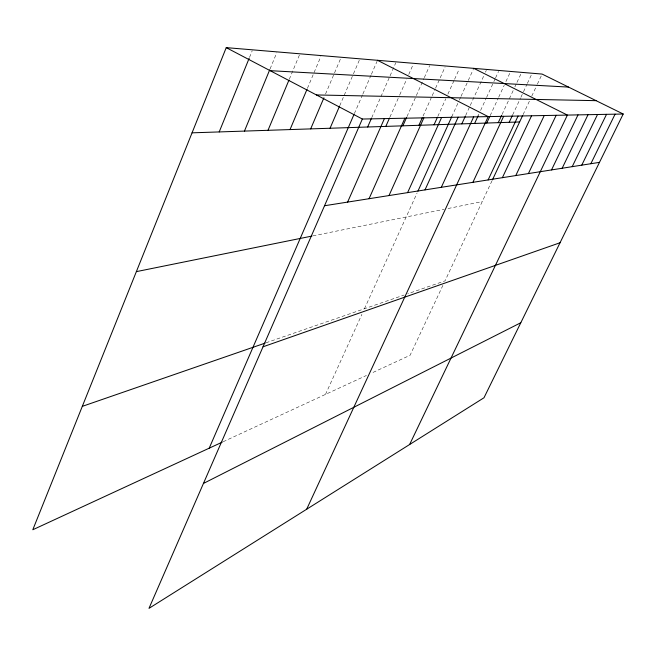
<?xml version="1.0" encoding="UTF-8"?>
<svg xmlns="http://www.w3.org/2000/svg" width="656" height="656" viewBox="0 0 656 656"><rect width="100%" height="100%" fill="white"/><g stroke="black" fill="none" stroke-linecap="round" stroke-linejoin="round"><path stroke-width="0.49" stroke-dasharray="3.28 2.46" d="M249.526 57.392L252.216 50.791M270.1 68.864L276.709 52.841M289.28 79.302L299.53 54.751M307.41 88.371L320.841 56.523M325.532 94.021L340.784 58.204M339.734 105.731L353.043 74.776M353.453 73.833L359.504 59.762M354.363 113.611L362.481 94.907M362.891 93.972L371.001 75.26M371.411 74.325L377.093 61.238M371.731 117.695L389.664 76.752M390.066 75.817L395.773 62.796M389.918 117.121L399.34 95.792M399.75 94.858L406.712 79.097M408.762 74.456L412.854 65.182M406.999 116.563L423.899 78.597M424.317 77.67L429.672 65.625M423.071 116.03L431.804 96.571M432.214 95.645L435.125 89.159M435.543 88.232L445.104 66.92M437.814 116.432L445.785 98.785M447.884 94.144L454.173 80.212M454.6 79.286L459.208 69.069M325.515 394.395L361.915 314.339M364.457 308.746L417.101 192.971M451.705 116.858L458.921 100.999M459.339 100.073L460.619 97.268M461.037 96.342L467.826 81.418M468.253 80.483L473.337 69.29M465.612 115.571L469.835 106.346M470.262 105.419L483.767 75.899M485.456 72.209L486.301 70.364M478.027 116.014L478.88 114.152M480.594 110.438L486.153 98.351M486.58 97.424L493.427 82.549M493.853 81.623L495.132 78.835M495.567 77.9L498.56 71.397M490.147 115.669L498.248 98.162M498.675 97.244L504.218 85.264M505.924 81.574L509.761 73.283M502.078 114.431L513.14 90.651M514.837 86.994L516.543 83.337M516.969 82.426L520.798 74.194M512.664 114.89L520.454 98.236M520.889 97.309L523.045 92.676M523.48 91.758L526.94 84.353M527.375 83.427L531.704 74.169M442.907 285.352L410.074 355.29L371.804 372.985M492.016 180.769L445.014 280.875L407.737 293.773M523.094 114.587L529.581 100.778M531.737 96.17L536.928 85.124M537.362 84.206L541.684 74.997M223.171 441.726L366.401 375.486M266.033 342.793L404.088 295.036M312.871 235.889L444.112 209.305M448.048 208.51L482.242 201.589"/><path stroke-width="0.98" d="M623.2 114.013L362.342 119.031L148.978 608.366L483.989 397.766L623.2 114.013L542.118 74.079L226.238 47.634L32.8 529.753L222.236 442.152M219.202 131.93L249.141 58.335M244.45 131.093L269.714 69.807M268.009 130.306L288.886 80.253M290.034 129.576L307.016 89.306M310.673 128.888L323.925 97.785M330.05 128.248L339.332 106.674M209.215 448.171L353.961 114.546M367.655 127.002L371.329 118.621M347.614 202.097L384.408 118.605M385.818 126.395L389.508 118.047M369.049 198.719L404.867 118.211M402.874 125.829L406.581 117.49M418.913 125.296L422.243 117.883M388.992 195.57L423.883 117.85M434.042 124.796L437.396 117.367M407.597 192.634L441.603 117.506M417.938 191.126L451.705 116.858M425.006 189.887L458.159 117.186M461.816 123.869L465.194 116.489M441.316 187.313L473.665 116.891M474.608 123.443L478.027 116.014M306.672 509.236L488.212 116.612L377.495 60.295M486.736 123.041L489.72 116.596M498.248 122.664L501.651 115.349M472.902 182.335L503.636 116.317M509.204 122.295L512.238 115.817M488.113 179.933L518.06 116.038M492.443 179.867L522.66 115.505M502.381 177.686L531.565 115.776M515.78 175.57L544.242 115.53M528.392 173.578L556.165 115.3M409.623 444.514L567.399 115.087L473.763 68.355M551.524 169.929L578.01 114.882M562.151 168.256L588.03 114.693M572.212 166.665L597.526 114.505M581.765 165.156L606.529 114.333M590.843 163.729L615.074 114.169M203.45 483.439L520.798 322.736M263.031 346.794L560.035 242.753M82.312 406.359L265.106 343.121M136.366 271.633L311.895 236.086M324.531 205.738L599.477 162.36M192.052 132.832L519.634 121.95M316.422 94.948L596.107 100.671M270.157 70.676L568.547 87.092M226.238 47.634L362.342 119.031"/></g></svg>
